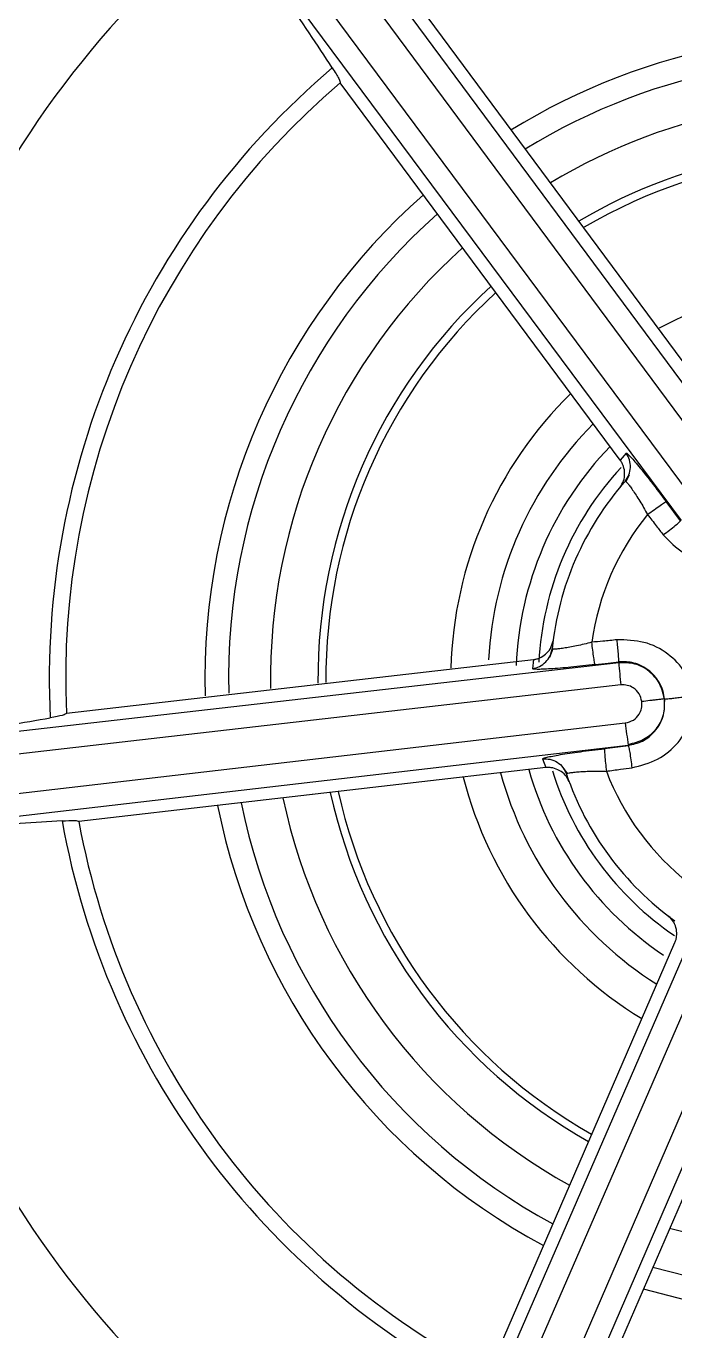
# Model space of a CAD drawing. Extents: x 526 to 610, y 679 to 808.
# Drawn here: x 560.047 to 560.39, y 734.292 to 734.981 of the extents above; entities that cross this region are included whole.
import ezdxf

# ---------------------------------------------------------------- set-up
doc = ezdxf.new("R2010")
doc.units = 0
doc.header["$MEASUREMENT"] = 0
doc.layers.add('1', color=4, linetype='Continuous')

# ---------------------------------------------------------------- blocks, each defined once
blk = doc.blocks.new('JETSETTER LX')
at = {"layer": '1', "color": 3, "linetype": 'Continuous', "lineweight": 25}
for p, q in [((34.30096, 37.86878), (34.04503, 38.21431)), ((34.29137, 37.86191), (34.03544, 38.20744)), ((34.01864, 38.19497), (34.2752, 37.84991)), ((34.00929, 38.18778), (34.26585, 37.84272)), ((34.13215, 38.10779), (34.27993, 37.90856)), ((34.23375, 37.87448), (34.08599, 38.07359)), ((34.23691, 37.87818), (34.23375, 37.87448)), ((34.23837, 37.86666), (34.23671, 37.86313)), ((34.26548, 37.84245), (34.25793, 37.85263)), ((34.19826, 37.77491), (34.19637, 37.77041)), ((34.23296, 37.76764), (33.80576, 37.71877)), ((33.94157, 37.74096), (34.188, 37.76932)), ((34.188, 37.76932), (34.18745, 37.76451)), ((34.23296, 37.76764), (34.23291, 37.76809)), ((34.23411, 37.7559), (33.80691, 37.70703)), ((33.8093, 37.68624), (34.23642, 37.7359)), ((33.81086, 37.67455), (34.23797, 37.72421)), ((34.23802, 37.72376), (34.22543, 37.7223)), ((34.23802, 37.72376), (34.23797, 37.72421)), ((34.1928, 37.71688), (34.19442, 37.71229)), ((34.19442, 37.71229), (33.9481, 37.68388)), ((34.20285, 37.71314), (34.20571, 37.70917)), ((34.28655, 37.65819), (34.11527, 37.26378)), ((34.29729, 37.65331), (34.12602, 37.25891)), ((34.14521, 37.25059), (34.31576, 37.64531)), ((34.15612, 37.24609), (34.32667, 37.64081)), ((34.16396, 37.39249), (34.26262, 37.62008)), ((34.31521, 37.59713), (34.21666, 37.36961)), ((34.2992, 37.45907), (34.25975, 37.4691)), ((34.29518, 37.43728), (34.25091, 37.44868)), ((34.29293, 37.42505), (34.24595, 37.43724))]:
    blk.add_line(p, q, dxfattribs=at)
for centre, radius, start, end in [((34.35454, 37.75932), 0.99606, 10.112, 100.112), ((34.35454, 37.75932), 1, 276.57924, 96.57924), ((34.35454, 37.75932), 1, 96.57924, 276.57924), ((34.35454, 37.75932), 0.98949, 280.112, 100.112), ((34.35454, 37.75932), 0.99606, 100.112, 190.112), ((34.35454, 37.75932), 0.98949, 100.112, 280.112), ((34.35454, 37.75932), 0.97197, 280.112, 100.112), ((34.35454, 37.75932), 0.97197, 100.112, 280.112), ((34.35454, 37.75932), 0.90393, 280.45567, 100.112), ((34.35454, 37.75932), 0.90393, 100.45567, 280.112), ((34.35454, 37.75932), 0.85236, 280.45566, 100.112), ((34.35454, 37.75932), 0.85236, 100.45566, 280.112), ((34.35454, 37.75932), 0.84765, 96.57924, 276.22444), ((34.35454, 37.75932), 0.83245, 96.57924, 276.22443), ((34.35454, 37.75932), 0.64081, 96.57924, 186.57924), ((34.35454, 37.75932), 0.84842, 146.47121, 260.08739), ((34.35454, 37.75932), 0.51944, 129.11192, 183.97262), ((34.35454, 37.75932), 0.3399, 79.5562, 121.66945), ((34.35454, 37.75932), 0.32747, 79.5562, 121.47511), ((34.35454, 37.75932), 0.42203, 130.2535, 182.81403), ((34.35454, 37.75932), 0.41339, 130.52035, 182.54969), ((34.35454, 37.75932), 0.30531, 79.5562, 121.08944), ((34.35454, 37.75932), 0.28028, 79.5562, 120.58039), ((34.35454, 37.75932), 0.2761, 72.47797, 120.43569), ((34.35454, 37.75932), 0.3399, 131.36783, 181.54951), ((34.35454, 37.75932), 0.32747, 131.55004, 181.36137), ((34.35454, 37.75932), 0.30531, 131.91179, 180.98798), ((34.35454, 37.75932), 0.28028, 132.38959, 180.49516), ((34.35454, 37.75932), 0.2761, 132.47797, 180.44372), ((34.35454, 37.75932), 0.21018, 74.33811, 118.4739), ((34.35454, 37.75932), 0.21018, 134.33811, 178.5325), ((34.35454, 37.75932), 0.19052, 135.14441, 177.01365), ((34.35454, 37.75932), 0.17578, 135.86853, 177.78721), ((34.35454, 37.75932), 0.16399, 137.21981, 176.98133), ((34.35454, 37.75932), 0.15748, 138.65889, 174.26795), ((34.35454, 37.75932), 0.13713, 140.88159, 171.98827), ((34.423, 37.78028), 0.19046, 183.80331, 187.35273), ((34.42601, 37.75518), 0.19057, 185.80661, 189.35375), ((34.35454, 37.75932), 0.19052, 195.14441, 237.78668), ((34.35454, 37.75932), 0.17578, 195.86853, 236.09221), ((34.35454, 37.75932), 0.16399, 197.26354, 235.76796), ((34.35454, 37.75932), 0.15748, 198.65889, 234.26812), ((34.35454, 37.75932), 0.13713, 200.88062, 231.98804), ((34.35454, 37.75932), 0.21018, 194.33811, 238.60704), ((34.35454, 37.75932), 0.30531, 191.91179, 241.10998), ((34.35454, 37.75932), 0.28028, 192.38959, 240.62105), ((34.35454, 37.75932), 0.2761, 192.47797, 240.50537), ((34.35454, 37.75932), 0.3399, 191.36783, 241.66709), ((34.35454, 37.75932), 0.32747, 191.55004, 241.48042), ((34.35454, 37.75932), 0.64081, 186.57924, 276.57924), ((34.35454, 37.75932), 0.42203, 190.2535, 242.81403), ((34.35454, 37.75932), 0.41339, 190.52035, 242.54969), ((34.35454, 37.75932), 0.51944, 189.11189, 243.97262), ((34.35454, 37.75932), 0.99606, 190.112, 280.112)]:
    blk.add_arc(centre, radius, start, end, dxfattribs=at)
for points, knots in [([(33.12227, 36.52477), (33.11607, 36.53102), (33.10368, 36.54352), (33.08546, 36.5626), (33.06754, 36.58192), (33.04993, 36.60149), (33.03262, 36.62131), (33.01563, 36.64138), (32.99895, 36.6617), (32.98258, 36.68227), (32.96652, 36.7031), (32.95077, 36.72417), (32.93533, 36.74549), (32.9202, 36.76706), (32.87831, 36.82874), (32.81503, 36.93426), (32.7419, 37.08912), (32.68417, 37.25039), (32.64262, 37.41655), (32.61742, 37.58596), (32.60905, 37.75702), (32.61739, 37.92811), (32.6426, 38.09756), (32.68418, 38.26378), (32.74196, 38.42507), (32.81515, 38.57996), (32.90326, 38.72684), (33.00525, 38.86444), (33.12032, 38.9913), (33.24719, 39.10637), (33.38479, 39.20835), (33.53167, 39.29646), (33.68654, 39.36965), (33.84781, 39.42742), (34.01399, 39.46899), (34.18343, 39.49418), (34.35452, 39.50252), (34.52561, 39.49419), (34.69502, 39.46901), (34.86117, 39.42745), (35.02241, 39.3697), (35.17728, 39.29654), (35.28925, 39.22938), (35.36309, 39.17855), (35.40259, 39.1497), (35.44121, 39.11978), (35.47897, 39.0888), (35.51585, 39.05673), (35.55192, 39.02367), (35.57518, 39.00078), (35.58682, 38.98932)], [0, 0, 0, 0, 0.004827, 0.009647, 0.014461, 0.019271, 0.024078, 0.028882, 0.033686, 0.038489, 0.043293, 0.048099, 0.052908, 0.057722, 0.062541, 0.093781, 0.125035, 0.156273, 0.187523, 0.218772, 0.250007, 0.281251, 0.312511, 0.343765, 0.375021, 0.40627, 0.437519, 0.468758, 0.500007, 0.53125, 0.562493, 0.593739, 0.624988, 0.656237, 0.687489, 0.718733, 0.749986, 0.781233, 0.812476, 0.843717, 0.874964, 0.906209, 0.937455, 0.946406, 0.95534, 0.964264, 0.973185, 0.98211, 0.991046, 1, 1, 1, 1]), ([(34.08184, 38.08141), (34.07386, 38.09357), (34.05827, 38.11731), (34.03716, 38.14759), (34.02686, 38.16236)], [0, 0, 0, 0, 0.512284, 1, 1, 1, 1]), ([(34.08184, 38.08141), (34.08321, 38.07931), (34.08594, 38.07509), (34.08597, 38.07409), (34.08598, 38.07359)], [0, 0, 0, 0, 0.500013, 1, 1, 1, 1]), ([(34.23362, 37.86022), (34.23433, 37.86127), (34.2357, 37.86332), (34.23624, 37.86723), (34.23578, 37.87053), (34.2348, 37.87291), (34.2341, 37.87396), (34.23375, 37.87448)], [0, 0, 0, 0, 0.288408, 0.561995, 0.789791, 0.894936, 1, 1, 1, 1]), ([(34.23631, 37.86335), (34.23706, 37.86444), (34.23858, 37.86665), (34.23927, 37.87065), (34.23891, 37.87469), (34.23758, 37.87702), (34.23691, 37.87818)], [0, 0, 0, 0, 0.249225, 0.5, 0.750775, 1, 1, 1, 1]), ([(34.23691, 37.87818), (34.23707, 37.87816), (34.23737, 37.87812), (34.23877, 37.87676), (34.2408, 37.87452), (34.24347, 37.87134), (34.24663, 37.86743), (34.2514, 37.86135), (34.25531, 37.85613), (34.25793, 37.85263)], [0, 0, 0, 0, 0.124911, 0.247126, 0.371062, 0.495335, 0.61982, 0.745241, 1, 1, 1, 1]), ([(34.23631, 37.86335), (34.23642, 37.86336), (34.23665, 37.86338), (34.23751, 37.86248), (34.23871, 37.86095), (34.24026, 37.85879), (34.24205, 37.85609), (34.24472, 37.8519), (34.24677, 37.84828), (34.24815, 37.84585)], [0, 0, 0, 0, 0.123025, 0.245699, 0.368583, 0.49219, 0.616955, 0.743224, 1, 1, 1, 1]), ([(34.24815, 37.84585), (34.24932, 37.8467), (34.25174, 37.84848), (34.25495, 37.85075), (34.25727, 37.85232), (34.25772, 37.85253), (34.25793, 37.85263)], [0, 0, 0, 0, 0.2406684, 0.5, 0.7593316, 1, 1, 1, 1]), ([(34.24815, 37.84584), (34.24969, 37.84383), (34.25244, 37.84025), (34.2552, 37.83668), (34.25642, 37.83511)], [0, 0, 0, 0, 0.560118, 1, 1, 1, 1]), ([(34.25642, 37.83511), (34.25756, 37.83597), (34.25993, 37.83775), (34.26294, 37.84013), (34.26504, 37.84189), (34.26534, 37.84227), (34.26548, 37.84245)], [0, 0, 0, 0, 0.240926, 0.500016, 0.759098, 1, 1, 1, 1]), ([(34.25642, 37.83511), (34.25979, 37.83166), (34.26648, 37.82481), (34.27994, 37.8199), (34.2914, 37.81993), (34.29995, 37.8225), (34.30362, 37.82487), (34.30543, 37.82604)], [0, 0, 0, 0, 0.2600031, 0.5166025, 0.7636933, 0.8830759, 1, 1, 1, 1]), ([(34.188, 37.76932), (34.18856, 37.76941), (34.1897, 37.7696), (34.19193, 37.77043), (34.19464, 37.77219), (34.1973, 37.77527), (34.19796, 37.77778), (34.19831, 37.77913)], [0, 0, 0, 0, 0.095974, 0.193575, 0.407686, 0.683167, 1, 1, 1, 1]), ([(34.21875, 37.77844), (34.21602, 37.77776), (34.21196, 37.77676), (34.20707, 37.77582), (34.20387, 37.77528), (34.20123, 37.77492), (34.19929, 37.77476), (34.19806, 37.77478), (34.19792, 37.77496), (34.19785, 37.77505)], [0, 0, 0, 0, 0.25759, 0.384025, 0.508808, 0.632299, 0.754958, 0.877327, 1, 1, 1, 1]), ([(34.23205, 37.77973), (34.22957, 37.77949), (34.22513, 37.77907), (34.2207, 37.77863), (34.21875, 37.77844)], [0, 0, 0, 0, 0.559839, 1, 1, 1, 1]), ([(34.22049, 37.76666), (34.22042, 37.76689), (34.22027, 37.76735), (34.21982, 37.77012), (34.21928, 37.77401), (34.21892, 37.777), (34.21875, 37.77844)], [0, 0, 0, 0, 0.240666, 0.499998, 0.759332, 1, 1, 1, 1]), ([(34.23291, 37.76809), (34.23294, 37.76838), (34.23301, 37.76896), (34.23281, 37.7721), (34.23247, 37.77591), (34.23219, 37.77849), (34.23205, 37.77973)], [0, 0, 0, 0, 0.2710601, 0.5622255, 0.7889435, 1, 1, 1, 1]), ([(34.27221, 37.75016), (34.27182, 37.75229), (34.27104, 37.7566), (34.26705, 37.7646), (34.25921, 37.77297), (34.24643, 37.77942), (34.23686, 37.77963), (34.23205, 37.77973)], [0, 0, 0, 0, 0.117486, 0.236926, 0.483891, 0.740786, 1, 1, 1, 1]), ([(34.18745, 37.76451), (34.18875, 37.76482), (34.19134, 37.76544), (34.19453, 37.76793), (34.19698, 37.77115), (34.19756, 37.77375), (34.19785, 37.77505)], [0, 0, 0, 0, 0.249232, 0.5, 0.750767, 1, 1, 1, 1]), ([(34.22049, 37.76666), (34.21614, 37.76618), (34.20964, 37.76546), (34.20191, 37.76477), (34.19687, 37.7644), (34.19272, 37.76418), (34.18972, 37.76413), (34.18778, 37.76422), (34.18756, 37.76442), (34.18745, 37.76451)], [0, 0, 0, 0, 0.255035, 0.38104, 0.506709, 0.630768, 0.755422, 0.876706, 1, 1, 1, 1]), ([(34.22049, 37.76666), (34.22281, 37.76693), (34.22695, 37.76742), (34.23109, 37.76789), (34.23291, 37.76809)], [0, 0, 0, 0, 0.55998, 1, 1, 1, 1]), ([(34.25715, 37.74849), (34.25692, 37.74985), (34.25646, 37.75262), (34.25423, 37.75792), (34.25047, 37.76263), (34.24538, 37.76595), (34.23991, 37.76813), (34.23562, 37.76811), (34.23291, 37.76809)], [0, 0, 0, 0, 0.117725, 0.238058, 0.492502, 0.637495, 0.770285, 1, 1, 1, 1]), ([(34.25701, 37.74856), (34.25636, 37.75135), (34.25506, 37.75693), (34.24926, 37.76348), (34.24155, 37.76765), (34.23583, 37.76764), (34.23296, 37.76764)], [0, 0, 0, 0, 0.249961, 0.499948, 0.749961, 1, 1, 1, 1]), ([(34.2451, 37.74714), (34.24476, 37.74855), (34.24406, 37.75142), (34.24103, 37.75439), (34.23754, 37.75596), (34.23524, 37.75592), (34.23411, 37.7559)], [0, 0, 0, 0, 0.277448, 0.561354, 0.783165, 1, 1, 1, 1]), ([(34.23985, 37.71224), (34.24452, 37.71343), (34.2538, 37.7158), (34.26478, 37.725), (34.27049, 37.73495), (34.27254, 37.74364), (34.27232, 37.748), (34.27221, 37.75016)], [0, 0, 0, 0, 0.260004, 0.516604, 0.763694, 0.883076, 1, 1, 1, 1]), ([(34.25715, 37.74849), (34.2573, 37.74849), (34.25756, 37.7485), (34.2588, 37.74863), (34.26039, 37.7488), (34.26271, 37.74906), (34.26565, 37.74939), (34.26896, 37.74977), (34.27113, 37.75003), (34.27221, 37.75016)], [0, 0, 0, 0, 0.162228, 0.269144, 0.393751, 0.53437, 0.686817, 0.844565, 1, 1, 1, 1]), ([(34.23642, 37.7359), (34.2379, 37.73628), (34.24081, 37.73702), (34.24372, 37.74011), (34.2452, 37.74362), (34.24514, 37.74594), (34.2451, 37.74714)], [0, 0, 0, 0, 0.287946, 0.56222, 0.773777, 1, 1, 1, 1]), ([(34.25701, 37.74856), (34.25701, 37.7457), (34.25702, 37.73997), (34.25286, 37.73227), (34.2463, 37.72646), (34.24073, 37.72515), (34.23794, 37.7245)], [0, 0, 0, 0, 0.249958, 0.499944, 0.749958, 1, 1, 1, 1]), ([(34.23799, 37.72405), (34.24057, 37.72463), (34.24463, 37.72555), (34.24937, 37.72876), (34.25281, 37.73223), (34.25537, 37.73649), (34.25728, 37.74199), (34.25719, 37.74604), (34.25715, 37.74849)], [0, 0, 0, 0, 0.2246973, 0.3544318, 0.4956408, 0.6546266, 0.7914654, 1, 1, 1, 1]), ([(34.25701, 37.74856), (34.25678, 37.74854), (34.25631, 37.74848), (34.254, 37.74822), (34.25154, 37.74793), (34.24881, 37.7476), (34.24657, 37.74732), (34.2451, 37.74714)], [0, 0, 0, 0, 0.237054, 0.494911, 0.626726, 0.75655, 1, 1, 1, 1]), ([(33.83637, 37.72334), (33.85416, 37.72593), (33.8907, 37.73124), (33.91867, 37.73611), (33.93302, 37.7386)], [0, 0, 0, 0, 0.487204, 1, 1, 1, 1]), ([(33.94157, 37.74093), (33.94119, 37.7406), (33.94045, 37.73993), (33.9355, 37.73905), (33.93302, 37.7386)], [0, 0, 0, 0, 0.499986, 1, 1, 1, 1]), ([(34.1928, 37.71688), (34.19289, 37.717), (34.19308, 37.71724), (34.19495, 37.71778), (34.19791, 37.71841), (34.202, 37.71914), (34.20697, 37.71992), (34.21461, 37.72101), (34.22109, 37.72178), (34.22543, 37.7223)], [0, 0, 0, 0, 0.1249107, 0.2471263, 0.3710619, 0.495335, 0.6198196, 0.7452407, 1, 1, 1, 1]), ([(34.22543, 37.7223), (34.22541, 37.72207), (34.22537, 37.72158), (34.22557, 37.71879), (34.22593, 37.71488), (34.22626, 37.71189), (34.22642, 37.71045)], [0, 0, 0, 0, 0.2406674, 0.4999963, 0.7593273, 1, 1, 1, 1]), ([(34.23802, 37.72376), (34.23811, 37.72354), (34.23829, 37.72309), (34.23876, 37.7204), (34.23932, 37.7166), (34.23968, 37.71365), (34.23985, 37.71224)], [0, 0, 0, 0, 0.240901, 0.499982, 0.759072, 1, 1, 1, 1]), ([(34.1928, 37.71688), (34.19411, 37.7169), (34.1968, 37.71696), (34.2006, 37.71531), (34.20371, 37.71258), (34.20481, 37.71013), (34.20534, 37.70894)], [0, 0, 0, 0, 0.242631, 0.5, 0.757369, 1, 1, 1, 1]), ([(34.20671, 37.70505), (34.20615, 37.70618), (34.20506, 37.7084), (34.20194, 37.71082), (34.19885, 37.71207), (34.1963, 37.71241), (34.19504, 37.71233), (34.19442, 37.71229)], [0, 0, 0, 0, 0.288408, 0.561995, 0.789791, 0.894936, 1, 1, 1, 1]), ([(34.20534, 37.70894), (34.20539, 37.70904), (34.20548, 37.70925), (34.20669, 37.70954), (34.20861, 37.70983), (34.21126, 37.71008), (34.21449, 37.71029), (34.21945, 37.7105), (34.22362, 37.71047), (34.22642, 37.71044)], [0, 0, 0, 0, 0.123012, 0.245677, 0.368555, 0.492161, 0.616929, 0.743203, 1, 1, 1, 1]), ([(34.22642, 37.71045), (34.22893, 37.71077), (34.23341, 37.71136), (34.23788, 37.71197), (34.23985, 37.71224)], [0, 0, 0, 0, 0.560117, 1, 1, 1, 1]), ([(33.93926, 37.6842), (33.92473, 37.68337), (33.89639, 37.68174), (33.8596, 37.6786), (33.84166, 37.67706)], [0, 0, 0, 0, 0.5122849, 1, 1, 1, 1]), ([(33.93926, 37.6842), (33.94176, 37.68433), (33.94678, 37.68459), (33.94766, 37.68411), (33.9481, 37.68388)], [0, 0, 0, 0, 0.500013, 1, 1, 1, 1]), ([(34.26262, 37.62008), (34.26282, 37.62062), (34.26322, 37.6217), (34.26362, 37.62405), (34.26345, 37.62728), (34.26211, 37.63112), (34.26027, 37.63295), (34.25928, 37.63392)], [0, 0, 0, 0, 0.095974, 0.193575, 0.407686, 0.683167, 1, 1, 1, 1])]:
    blk.add_open_spline(points, degree=3, knots=knots, dxfattribs=at)
for points in [[(34.27887, 38.41547), (34.2362, 38.40807), (34.15088, 38.39328), (34.0315, 38.33998), (33.92432, 38.26617), (33.83374, 38.1724), (33.76315, 38.06288), (33.71529, 37.94167), (33.692, 37.81345), (33.69417, 37.68316), (33.72172, 37.55579), (33.77359, 37.43624), (33.84778, 37.3291), (33.94144, 37.23853), (34.051, 37.16785), (34.17216, 37.12037), (34.30054, 37.09565), (34.387, 37.10067), (34.43022, 37.10318)], [(34.28109, 38.39623), (34.23967, 38.38905), (34.15685, 38.3747), (34.04097, 38.32296), (33.93693, 38.25131), (33.84902, 38.16029), (33.78041, 38.05398), (33.73433, 37.93636), (33.71032, 37.81174), (33.7152, 37.72782), (33.71764, 37.68586)], [(33.71764, 37.68586), (33.72481, 37.64445), (33.73917, 37.56163), (33.79091, 37.44575), (33.86256, 37.34171), (33.95358, 37.2538), (34.0599, 37.18518), (34.17752, 37.1391), (34.30213, 37.1151), (34.38605, 37.11998), (34.42801, 37.12241)]]:
    blk.add_open_spline(points, degree=3, dxfattribs=at)

msp = doc.modelspace()

# ---------------------------------------------------------------- block references
at = {"layer": '1'}
msp.add_blockref('JETSETTER LX', (526.12695, 696.87718), dxfattribs=at)

doc.saveas('drawing.dxf')
